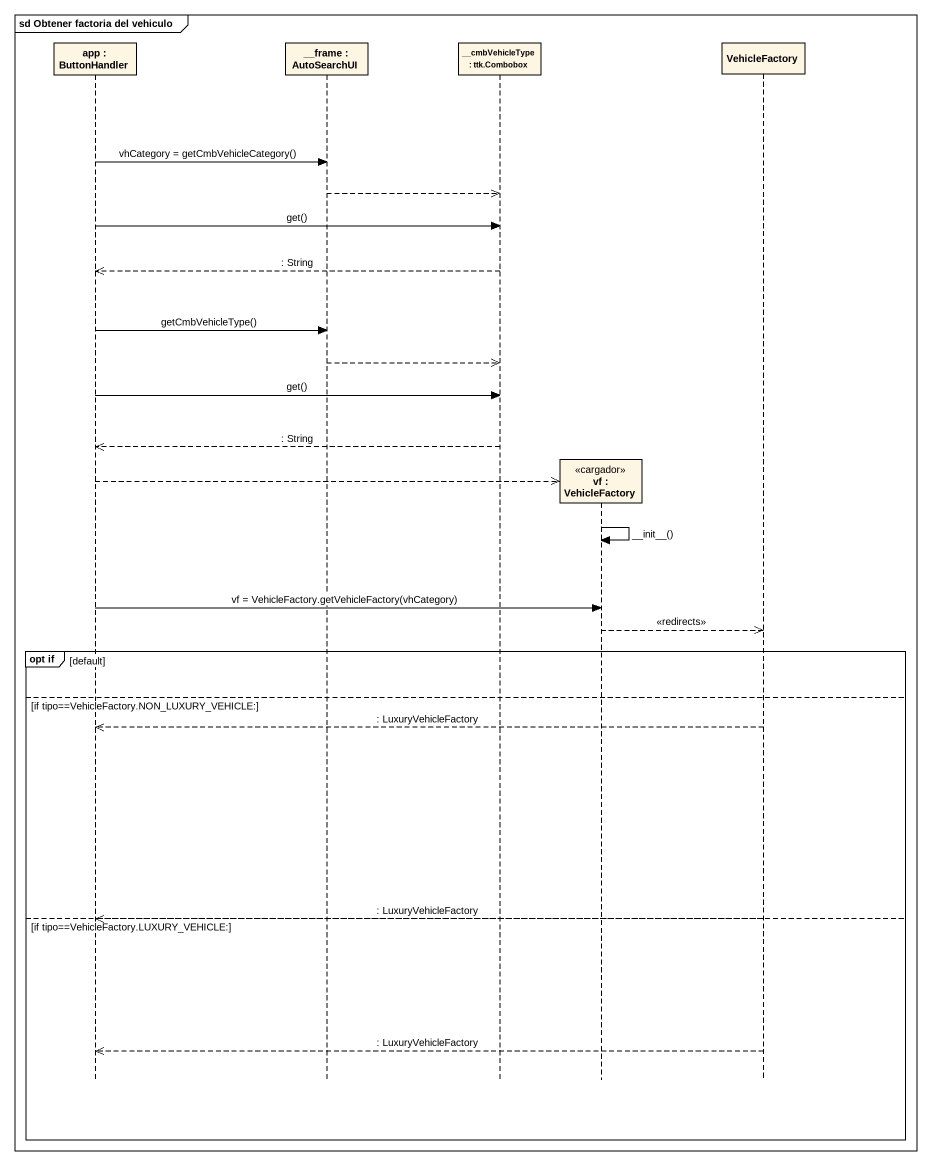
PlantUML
@startuml
mainframe sd Obtener factoria del vehiculo
hide footbox
participant "app : ButtonHandler" as app
participant "__frame : AutoSearchUI" as frame_
participant "__cmbVehicleType : ttk.Combobox" as cmbVehicleType
participant "vf : VehicleFactory" as vf <<cargador>>
participant VehicleFactory

app -> frame_ : vhCategory = getCmbVehicleCategory()
frame_ -->> cmbVehicleType
app -> cmbVehicleType : get()
cmbVehicleType -->> app : : String
app -> frame_ : getCmbVehicleType()
frame_ -->> cmbVehicleType
app -> cmbVehicleType : get()
cmbVehicleType -->> app : : String
app -->> vf **
vf -> vf : ~__init~__()
app -> vf : vf = VehicleFactory.getVehicleFactory(vhCategory)
vf -->> VehicleFactory : <<redirects>>
group opt if [default]
else if tipo==VehicleFactory.NON_LUXURY_VEHICLE:
  VehicleFactory -->> app : : LuxuryVehicleFactory
else if tipo==VehicleFactory.LUXURY_VEHICLE:
  VehicleFactory -->> app : : LuxuryVehicleFactory
  VehicleFactory -->> app : : LuxuryVehicleFactory
end
@enduml
